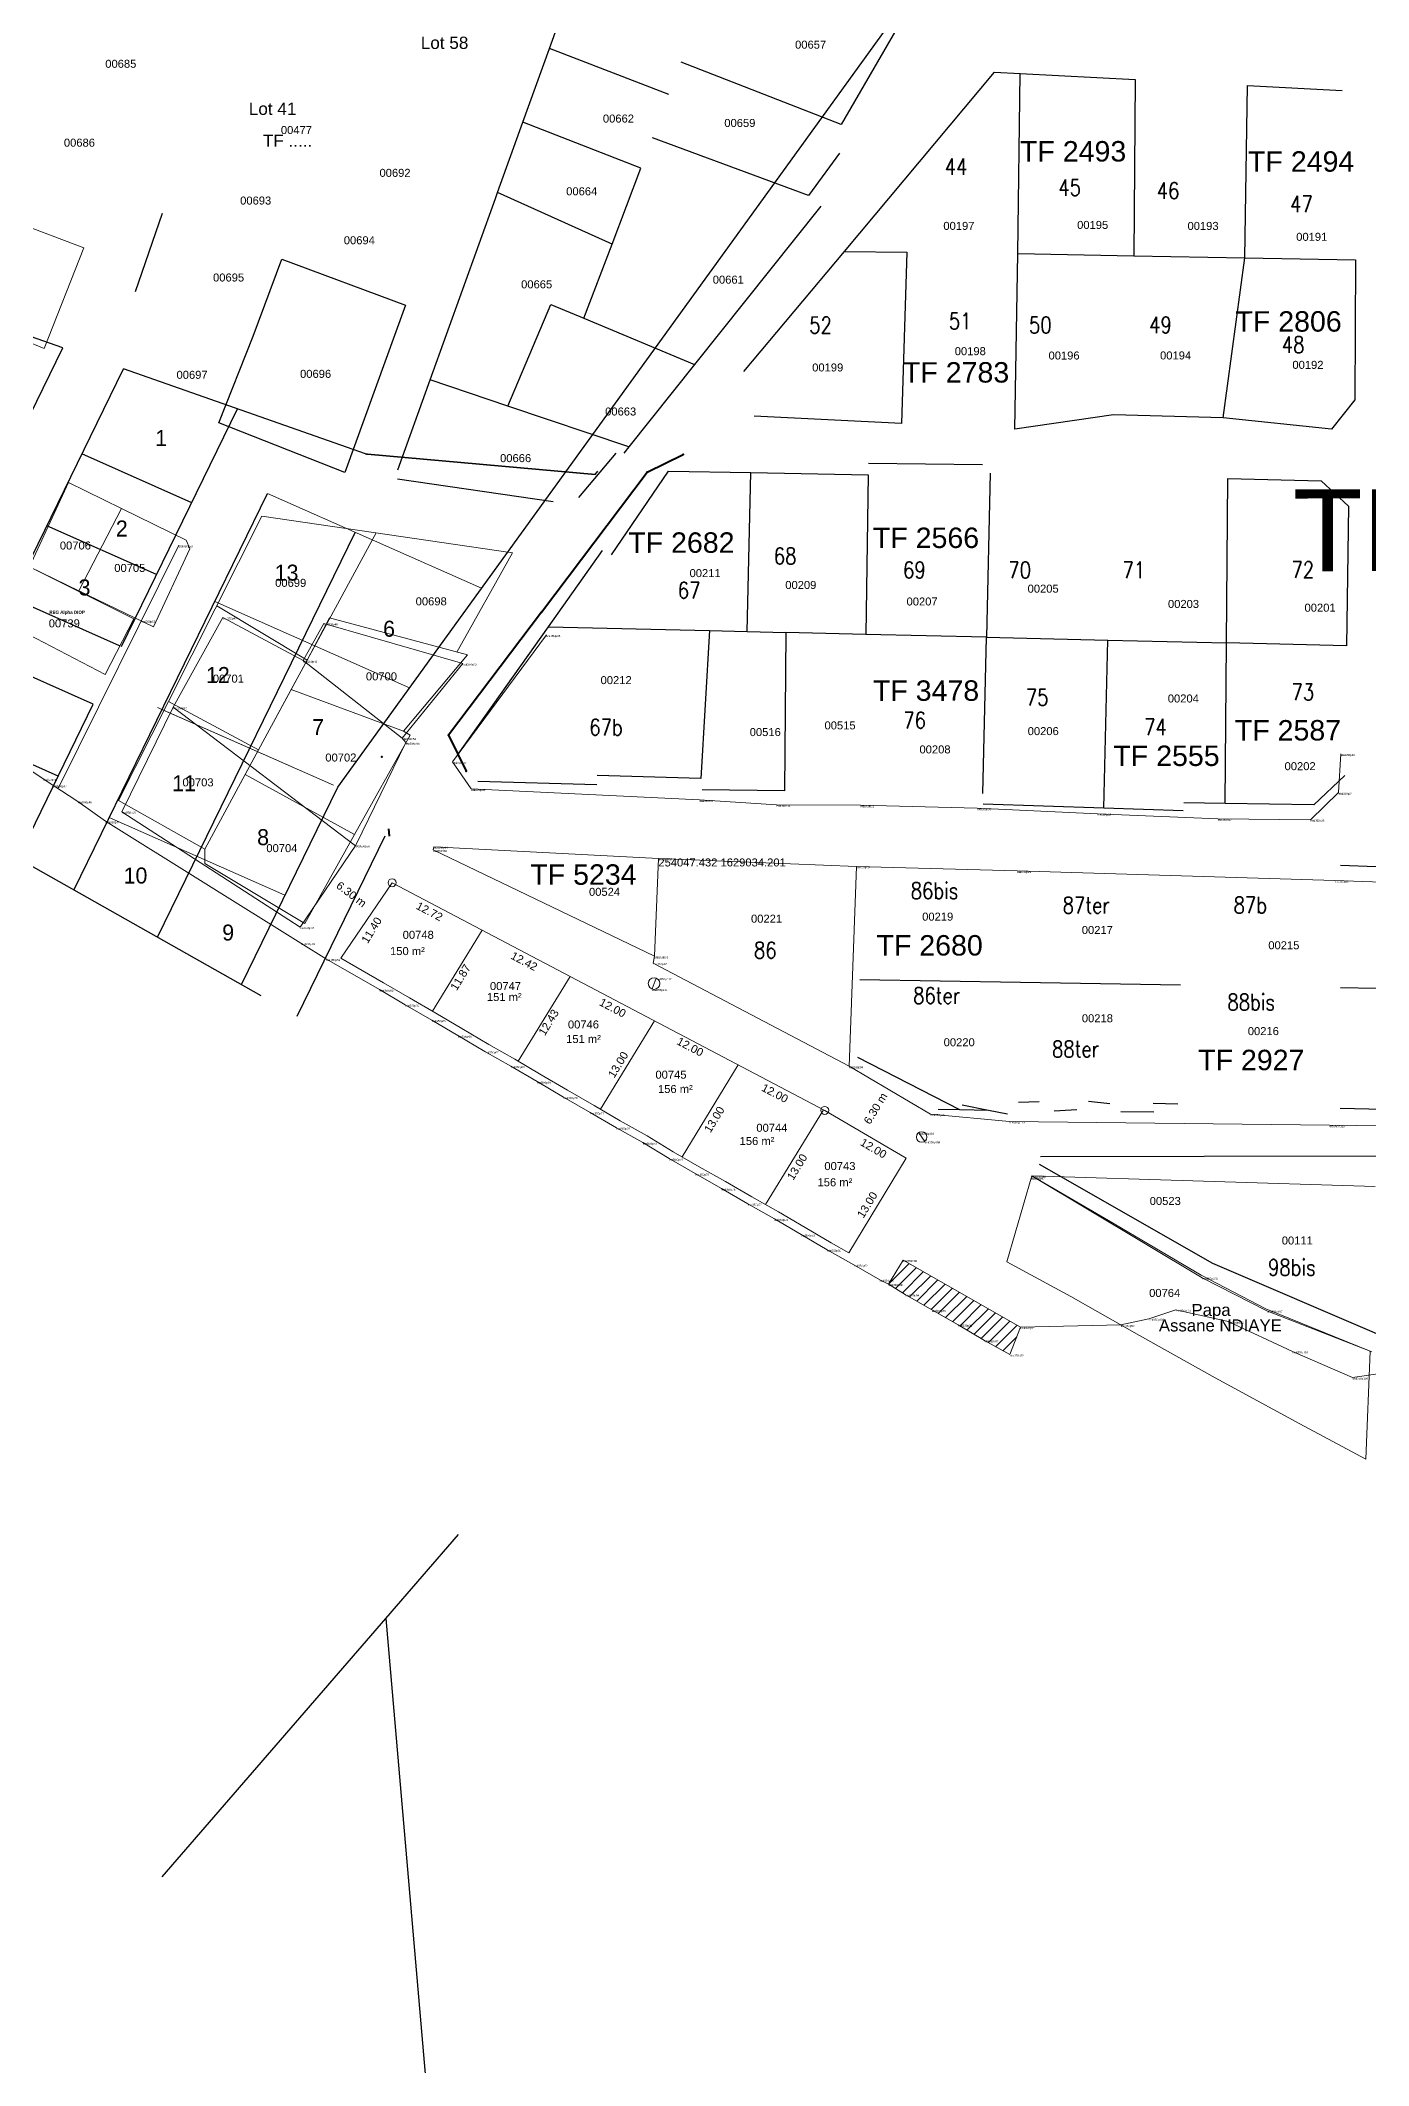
# Model space of a CAD drawing. Header units: metres. Extents: x 0 to 1324930, y 0 to 1631912.
# Drawn here: x 253971.3 to 254137.3, y 1628883.3 to 1629136.3 of the extents above; entities that cross this region are included whole.
import ezdxf
from ezdxf.enums import TextEntityAlignment as Align

# ---------------------------------------------------------------- set-up
doc = ezdxf.new("R2010")
doc.units = ezdxf.units.M
doc.header["$MEASUREMENT"] = 0
for name, color, linetype in [('A_revoir_niveau_0', 7, 'Continuous'), ('limites_parcelles', 7, 'Continuous'), ('numero_lot', 7, 'Continuous'), ('numero_parcelle', 7, 'Continuous'), ('toponymie', 7, 'Continuous')]:
    doc.layers.add(name, color=color, linetype=linetype)
for name, color, linetype, lineweight in [('CABA', 7, 'Continuous', 0), ('Limite L D TF', 5, 'Continuous', 13), ('Limite M  et R TF', 1, 'Continuous', 30), ('NICAD INACTIF', 2, 'Continuous', 13), ('Numero_TF', 7, 'Continuous', 0), ('TopoMat', 4, 'Continuous', 0), ('檩条', 4, 'Continuous', 0)]:
    doc.layers.add(name, color=color, linetype=linetype, lineweight=lineweight)
doc.styles.get("Standard").update_dxf_attribs({"font": 'txt.shx'})
doc.styles.add('Style-Arial', font='arial.ttf')
doc.styles.add('Style-FANCY', font='times.ttf')
doc.styles.add('Style-STANDARD', font='STANDARD.shx')
doc.styles.add('Style-txt', font='txt.shx')

# ---------------------------------------------------------------- blocks, each defined once
blk = doc.blocks.new('*U132')
at = {"layer": 'CABA', "color": 7, "linetype": 'Continuous', "lineweight": 30}
for p, q in [((-25.486278, 42.831439, 0.000009), (-3.806278, 5.141439, 0.000009)), ((-25.486278, 42.831439, 0.000009), (-3.806278, 5.141439, 0.000009)), ((-14.489614, 23.714084, 0.000009), (-3.806278, 5.141439, 0.000009)), ((25.869742, -77.544087, 0.000009), (-129.886278, 10.411439, 0.000009)), ((-3.806278, 5.141439, 0.000009), (-39.856278, -40.428561, 0.000009)), ((-3.806278, 5.141439, 0.000009), (-39.856278, -40.428561, 0.000009)), ((-3.806278, 5.141439, 0.000009), (-39.856278, -40.428561, 0.000009)), ((17.169073, -15.919818, 0.000009), (3.457599, -9.814429, 0.000009)), ((-7.867122, -14.852595, 0.000009), (-15.993209, -10.263788, 0.000009)), ((-12.270213, -23.850446, 0.000009), (-22.272964, -18.201886, 0.000009)), ((12.77891, -24.911539, 0.000009), (-0.932564, -18.80615, 0.000009)), ((-15.792685, -31.048728, 0.000009), (-27.296768, -24.552365, 0.000009)), ((8.130797, -33.788401, 0.000009), (-5.580678, -27.683012, 0.000009)), ((-20.195776, -40.046579, 0.000009), (-33.576523, -32.490463, 0.000009)), ((4.876616, -41.096637, 0.000009), (-8.834859, -34.991248, 0.000009)), ((0.486452, -50.088357, 0.000009), (-13.225022, -43.982968, 0.000009))]:
    blk.add_line(p, q, dxfattribs=at)
at = {"layer": 'CABA', "color": 7, "linetype": 'Continuous', "lineweight": 40}
for p, q in [((74.113722, -12.098561, 0.000009), (78.603722, -9.908561, 0.000009)), ((74.113722, -12.098561, 0.000009), (78.603722, -9.908561, 0.000009)), ((74.113722, -12.098561, 0.000009), (78.603722, -9.908561, 0.000009)), ((60.873722, -29.608561, 0.000009), (74.113722, -12.098561, 0.000009)), ((60.873722, -29.608561, 0.000009), (74.113722, -12.098561, 0.000009)), ((60.873722, -29.608561, 0.000009), (74.113722, -12.098561, 0.000009)), ((60.873722, -29.608561, 0.000009), (49.273722, -44.968561, 0.000009)), ((60.873722, -29.608561, 0.000009), (49.273722, -44.968561, 0.000009)), ((60.873722, -29.608561, 0.000009), (49.273722, -44.968561, 0.000009)), ((49.273722, -44.968561, 0.000009), (51.463722, -49.458561, 0.000009)), ((49.273722, -44.968561, 0.000009), (51.463722, -49.458561, 0.000009)), ((49.273722, -44.968561, 0.000009), (51.463722, -49.458561, 0.000009)), ((41.874015, -57.567898, 0.000009), (41.789826, -56.662299, 0.000009))]:
    blk.add_line(p, q, dxfattribs=at)
for p in [(78.603722, -9.908561, 0.000009), (78.603722, -9.908561, 0.000009), (78.603722, -9.908561, 0.000009), (74.113722, -12.098561, 0.000009), (74.113722, -12.098561, 0.000009), (74.113722, -12.098561, 0.000009), (60.873722, -29.608561, 0.000009), (60.873722, -29.608561, 0.000009), (60.873722, -29.608561, 0.000009), (49.273722, -44.968561, 0.000009), (49.273722, -44.968561, 0.000009), (49.273722, -44.968561, 0.000009), (40.953722, -47.668561, 0.000009), (40.953722, -47.668561, 0.000009), (40.953722, -47.668561, 0.000009), (51.463722, -49.458561, 0.000009), (51.463722, -49.458561, 0.000009), (51.463722, -49.458561, 0.000009)]:
    blk.add_point(p, dxfattribs=at)
at = {"layer": 'Limite L D TF', "color": 7, "linetype": 'Continuous', "lineweight": 30}
for p, q in [((-3.806278, 5.141439, 0.000009), (-25.486278, 42.831439, 0.000009)), ((-25.486278, 42.831439, 0.000009), (-3.806278, 5.141439, 0.000009)), ((-3.806278, 5.141439, 0.000009), (-39.856278, -40.428561, 0.000009)), ((1.079906, 3.430932, 0.000009), (-3.806278, 5.141439, 0.000009)), ((38.896339, -9.807469, 0.000009), (8.633518, 0.786639, 0.000009)), ((67.607477, -12.408002, 0.000009), (39.137595, -9.859649, 0.000009)), ((39.137595, -9.859649, 0.000009), (67.607477, -12.408002, 0.000009)), ((67.607477, -12.408002, 0.000009), (67.94395, -11.962877, 0.000009))]:
    blk.add_line(p, q, dxfattribs=at)
at = {"layer": 'Limite L D TF', "color": 7, "linetype": 'Continuous', "lineweight": 0}
for p, q in [((26.628164, -14.780068, 0.000009), (53.384868, -26.606107, 0.000009)), ((20.042255, -28.26901, 0.000009), (44.399132, -39.034363, 0.000009)), ((12.916517, -41.519356, 0.000009), (34.881778, -51.227653, 0.000009)), ((13.456345, -41.757951, 0.000009), (34.881778, -51.227653, 0.000009)), ((6.85264, -55.239027, 0.000009), (28.8179, -64.947325, 0.000009))]:
    blk.add_line(p, q, dxfattribs=at)
at = {"layer": 'Limite L D TF', "color": 7, "linetype": 'Continuous', "lineweight": 30, "elevation": 0.000009, "flags": 128}
blk.add_lwpolyline([(-39.856278, -40.428561), (-3.806278, 5.141439), (-25.486278, 42.831439), (-111.376278, 80.071439), (-112.340477, 76.220576), (-122.356278, 15.241439), (-129.883594, 10.409924), (-39.856278, -40.428561)], close=True, dxfattribs=at)
at = {"layer": 'Limite L D TF', "color": 7, "linetype": 'Continuous', "lineweight": 0, "elevation": 0.000009, "flags": 128}
for points in [[(44.946182, -10.304933), (44.946182, -10.304933)], [(45.001891, -10.242691), (45.001891, -10.242691)], [(-4.509208, -60.342056), (-4.509208, -60.342056)]]:
    blk.add_lwpolyline(points, dxfattribs=at)
at = {"layer": 'Limite L D TF', "color": 7, "linetype": 'Continuous', "lineweight": 30, "extrusion": (0, 0, -1)}
blk.add_arc((-39.226749, -8.863631, -0.000009), 1, 275.114942, 289.293622, dxfattribs=at)
at = {"layer": 'Limite L D TF', "color": 7, "linetype": 'Continuous', "lineweight": 30}
blk.add_arc((39.226749, -8.863631, 0.000009), 1, 250.706378, 264.885058, dxfattribs=at)
at = {"layer": 'Limite M  et R TF', "color": 7, "linetype": 'Continuous', "lineweight": 30}
for p, q in [((129.886266, 79.203685, 0.000009), (35.413395, -51.462619, 0.000009)), ((-12.270213, -23.850446, 0.000009), (1.079906, 3.430932, 0.000009)), ((-5.322728, -27.797871, 0.000009), (8.633518, 0.786639, 0.000009)), ((8.388746, -33.90326, 0.000009), (22.889318, -4.20389, 0.000009)), ((74.113722, -12.098561, 0.000009), (78.603722, -9.908561, 0.000009)), ((60.873722, -29.608561, 0.000009), (74.113722, -12.098561, 0.000009)), ((2.442986, -64.314983, 0.000009), (26.628164, -14.780068, 0.000009)), ((12.910801, -70.226165, 0.000009), (37.611844, -19.63468, 0.000009)), ((-24.598867, -49.044431, 0.000009), (-15.792685, -31.048728, 0.000009)), ((-17.620326, -52.985217, 0.000009), (-8.829719, -34.98072, 0.000009)), ((-4.535557, -60.374195, 0.000009), (4.876616, -41.096637, 0.000009)), ((23.378616, -76.137347, 0.000009), (35.423705, -51.467176, 0.000009)), ((30.360429, -80.071437, 0.000009), (41.349157, -57.564854, 0.000009))]:
    blk.add_line(p, q, dxfattribs=at)
at = {"layer": 'CABA', "color": 7, "linetype": 'Continuous', "lineweight": 13, "char_height": 1.999998, "attachment_point": 5, "line_spacing_factor": 0.6, "style": 'Style-FANCY'}
for s, insert in [('\\FFANCY;2 bis', (-7.478103, -6.578042, 0.000009)), ('\\FFANCY;1', (13.352987, -7.84454, 0.000009)), ('\\FFANCY;3 bis', (-14.469724, -17.374818, 0.000009)), ('\\FFANCY;2', (8.43608, -19.147485, 0.000009)), ('\\FFANCY;13', (29.029155, -24.676099, 0.000009)), ('\\FFANCY;3', (3.776327, -26.518971, 0.000009)), ('\\FFANCY;4 bis', (-23.203491, -32.539018, 0.000009)), ('\\FFANCY;6', (41.837718, -31.679011, 0.000009)), ('\\FFANCY;12', (20.4454, -37.453342, 0.000009)), ('\\FFANCY;5 bis', (-29.184733, -41.52521, 0.000009)), ('\\FFANCY;4', (-4.269309, -42.490524, 0.000009)), ('\\FFANCY;7', (32.961094, -43.964821, 0.000009)), ('\\FFANCY;11', (16.221373, -50.967733, 0.000009)), ('\\FFANCY;5', (-9.467181, -54.530618, 0.000009)), ('\\FFANCY;8', (26.09409, -57.724928, 0.000009)), ('\\FFANCY;10', (10.144894, -62.516394, 0.000009)), ('\\FFANCY;9', (21.727206, -69.642164, 0.000009))]:
    blk.add_mtext(s, dxfattribs=dict(at, insert=insert))
at = {"layer": 'TopoMat', "color": 7, "linetype": 'Continuous', "lineweight": 0, "char_height": 1.5, "attachment_point": 7, "rotation": 52.88097963, "line_spacing_factor": 0.72}
for s, insert in [('\\fArial|b0|i0|c00|p39;9.61', (-8.331605, -0.109414, 0.000009)), ('\\fArial|b0|i0|c00|p39;10.26', (-14.077086, -8.250003, 0.000009)), ('\\fArial|b0|i0|c00|p39;10.26', (-20.943638, -16.671302, 0.000009)), ('\\fArial|b0|i0|c00|p39;10.10', (-32.154334, -30.809509, 0.000009)), ('\\fArial|b0|i0|c00|p39;10.11', (-38.600485, -38.867855, 0.000009))]:
    blk.add_mtext(s, dxfattribs=dict(at, insert=insert))

msp = doc.modelspace()

# ---------------------------------------------------------------- hatches: boundary and pattern name
at = {"layer": 'A_revoir_niveau_0', "linetype": 'Continuous', "lineweight": 0}
h = msp.add_hatch(dxfattribs=at)
h.set_pattern_fill('HATCH', color=1, style=0, pattern_type=2)
h.set_pattern_definition([(45, (254077.3016, 1628980.961), (-0.707107, 0.707107), [])])
h.paths.add_polyline_path([(254077.3016, 1628980.961), (254079.1311, 1628983.9568), (254093.8004, 1628975.5749), (254092.4576, 1628972.1637), (254089.2975, 1628973.9215), (254086.0158, 1628975.8799), (254082.7279, 1628977.7243), (254079.3845, 1628979.658)])

# ---------------------------------------------------------------- linework, layer by layer
at = {"layer": 'A_revoir_niveau_0', "color": 1, "linetype": 'Continuous', "lineweight": 0}
for p, q in [((254048.0273, 1629021.9092), (254020.389, 1629035.1951)), ((254048.0273, 1629021.9092), (254048.5308, 1629034.1336)), ((254072.3878, 1629008.1607), (254073.2732, 1629033.1389)), ((254026.51068, 1629025.18288), (254020.31332, 1629015.03472)), ((254048.0273, 1629021.9092), (254047.8732, 1629021.0574)), ((254037.5072, 1629019.3978), (254031.02885, 1629008.78952)), ((254047.7381, 1629017.8238), (254048.2455, 1629019.184)), ((254048.06031, 1629013.846), (254041.31181, 1629002.79537)), ((254058.52473, 1629008.34085), (254051.50332, 1628996.84331)), ((254069.16653, 1629002.74239), (254061.92086, 1628990.87764)), ((254082.5622, 1629002.1861), (254092.4044, 1629001.2776)), ((254081.0653, 1628999.8678), (254081.8152, 1628998.7802)), ((254079.52028, 1628996.67227), (254072.31504, 1628984.87371)), ((254095.2259, 1628994.4876), (254138.1129, 1628993.1285)), ((254116.4851, 1628981.75), (254095.2259, 1628994.4876)), ((254079.1311, 1628983.9568), (254077.3016, 1628980.961)), ((254079.1311, 1628983.9568), (254093.8004, 1628975.5749)), ((254116.4851, 1628981.75), (254124.5954, 1628977.6204))]:
    msp.add_line(p, q, dxfattribs=at)
at = {"layer": 'A_revoir_niveau_0', "color": 1, "linetype": 'Continuous', "lineweight": 13}
msp.add_line((254089.2975, 1628973.9215), (254092.4576, 1628972.1637), dxfattribs=at)
at = {"layer": 'A_revoir_niveau_0', "color": 1, "linetype": 'Continuous', "lineweight": 0, "flags": 128}
for points in [[(254034.5472, 1629062.0538), (254022.8106, 1629046.198), (254025.1533, 1629042.819), (254053.6778, 1629041.4429), (254063.3, 1629040.8486), (254073.7726, 1629040.7823), (254088.3879, 1629040.4107), (254103.4039, 1629039.7254), (254103.4039, 1629039.7254), (254118.4524, 1629039.0768), (254130.0356, 1629038.9743), (254133.553, 1629042.3584), (254133.8359, 1629047.185)], [(254152.50272, 1629000.56115), (254152.9494, 1629015.488), (254153.2935, 1629028.3394), (254150.66, 1629030.75), (254133.0684, 1629031.3761), (254093.3859, 1629032.5681), (254073.2732, 1629033.1389), (254048.5308, 1629034.1336), (254048.5308, 1629034.1336), (254020.4834, 1629035.5863), (254020.4834, 1629035.5863), (254020.389, 1629035.1951)], [(254008.84982, 1629021.68473), (254015.25638, 1629031.10357)], [(254015.25638, 1629031.10357), (254069.32691, 1629002.65801), (254079.52028, 1628996.67227)], [(254072.31504, 1628984.87371), (254070.13541, 1628986.11865), (254066.86394, 1628988.0117), (254063.52764, 1628989.96072), (254060.20326, 1628991.85781), (254056.92463, 1628993.75207), (254053.62359, 1628995.62244), (254050.3806, 1628997.48979), (254047.11422, 1628999.49302), (254043.77672, 1629001.35198), (254040.50574, 1629003.26739), (254037.1874, 1629005.185), (254033.87142, 1629007.11404), (254030.58007, 1629009.05405), (254027.33346, 1629010.88318), (254023.98732, 1629012.86782), (254020.70877, 1629014.80505), (254017.40761, 1629016.72226), (254014.18762, 1629018.60923), (254008.84982, 1629021.68473)], [(254047.8732, 1629021.0574), (254072.3878, 1629008.1607), (254082.5622, 1629002.1861)], [(254092.4044, 1629001.2776), (254132.4084, 1629000.8007), (254152.50272, 1629000.56115), (254152.6032, 1629003.9188)], [(254081.44025, 1628999.324), (254081.44025, 1628999.324)], [(254109.8161, 1628976.6167), (254113.1957, 1628977.7398), (254113.1957, 1628977.7398), (254119.7566, 1628976.2659), (254127.7892, 1628972.537), (254135.2925, 1628969.2781), (254138.4526, 1628969.7362)], [(254124.5954, 1628977.6204), (254124.5954, 1628977.6204), (254137.6891, 1628972.4671)], [(254093.8004, 1628975.5749), (254106.3227, 1628975.8521), (254109.8161, 1628976.6167)]]:
    msp.add_lwpolyline(points, dxfattribs=at)
at = {"layer": 'A_revoir_niveau_0', "color": 1, "linetype": 'Continuous', "lineweight": 13, "flags": 128}
msp.add_lwpolyline([(254007.049, 1629021.5682), (254013.6852, 1629017.7446), (254016.9037, 1629015.8585), (254020.2033, 1629013.9422), (254023.4779, 1629012.0073), (254026.8329, 1629010.0174), (254030.0807, 1629008.1876), (254033.3661, 1629006.2511), (254036.6858, 1629004.3199), (254040.0029, 1629002.403), (254043.2807, 1629000.4836), (254046.6093, 1628998.6296), (254049.8696, 1628996.6301), (254053.1276, 1628994.7541), (254056.428, 1628992.8841), (254059.7053, 1628990.9906), (254063.0276, 1628989.0947), (254066.3613, 1628987.1472), (254069.637, 1628985.2517), (254072.9467, 1628983.3613), (254076.1892, 1628981.4852), (254077.3016, 1628980.961), (254079.3845, 1628979.658), (254082.7279, 1628977.7243), (254086.0158, 1628975.8799), (254089.2975, 1628973.9215)], dxfattribs=at)
at = {"layer": 'A_revoir_niveau_0', "color": 1, "linetype": 'Continuous', "lineweight": 0, "flags": 128}
msp.add_lwpolyline([(254077.3016, 1628980.961), (254079.1311, 1628983.9568), (254093.8004, 1628975.5749), (254092.4576, 1628972.1637), (254089.2975, 1628973.9215), (254086.0158, 1628975.8799), (254082.7279, 1628977.7243), (254079.3845, 1628979.658), (254077.3016, 1628980.961), (254077.3016, 1628980.961)], close=True, dxfattribs=at)
at = {"layer": 'A_revoir_niveau_0', "color": 1, "linetype": 'Continuous', "lineweight": 0}
for centre, radius in [((254015.25638, 1629031.10357), 0.5), ((254047.99181, 1629018.50392), 0.7259), ((254069.32691, 1629002.65801), 0.5), ((254081.44025, 1628999.324), 0.6605)]:
    msp.add_circle(centre, radius, dxfattribs=at)
at = {"layer": 'limites_parcelles'}
for p, q in [((254034.90859, 1629135.3369), (254038.37697, 1629144.97667)), ((254079.56077, 1629139.93199), (254071.39787, 1629125.82593)), ((254031.58884, 1629126.11022), (254034.90859, 1629135.3369)), ((254049.83953, 1629129.56876), (254034.90859, 1629135.3369)), ((254071.39787, 1629125.82593), (254051.37372, 1629133.61115)), ((254071.78589, 1629109.9739), (254090.55754, 1629132.37539)), ((254090.55754, 1629132.37539), (254093.76563, 1629132.20477)), ((254093.47458, 1629109.71153), (254093.76563, 1629132.20477)), ((254093.76563, 1629132.20477), (254108.10052, 1629131.44238)), ((254108.10052, 1629131.44238), (254107.94014, 1629109.43539)), ((254121.83436, 1629109.17015), (254122.16723, 1629130.69426)), ((254122.16723, 1629130.69426), (254134.00122, 1629130.06488)), ((254028.43902, 1629117.35581), (254031.58884, 1629126.11022)), ((254046.34529, 1629120.36188), (254031.58884, 1629126.11022)), ((254067.30029, 1629116.95033), (254047.78228, 1629124.14816)), ((254071.16245, 1629122.27186), (254067.30029, 1629116.95033)), ((254042.74807, 1629110.88368), (254046.34529, 1629120.36188)), ((254020.01225, 1629093.93503), (254028.17002, 1629116.60817)), ((254028.17002, 1629116.60817), (254028.43902, 1629117.35581)), ((254042.74807, 1629110.88368), (254028.43902, 1629117.35581)), ((253983.18208, 1629104.96046), (253986.54683, 1629114.77639)), ((254068.83177, 1629115.63904), (254053.04492, 1629095.84995)), ((253997.91003, 1629099.38417), (254001.47473, 1629109.00319)), ((254001.47473, 1629109.00319), (254016.94835, 1629103.25255)), ((254039.2314, 1629101.61771), (254042.74807, 1629110.88368)), ((254059.19993, 1629094.95421), (254071.78589, 1629109.9739)), ((254071.78589, 1629109.9739), (254079.56909, 1629109.87974)), ((254079.56909, 1629109.87974), (254078.9099, 1629088.47181)), ((254093.0709, 1629087.75148), (254093.47458, 1629109.71153)), ((254093.47458, 1629109.71153), (254107.94014, 1629109.43539)), ((254107.94014, 1629109.43539), (254121.83436, 1629109.17015)), ((254119.09916, 1629089.2025), (254121.83436, 1629109.17015)), ((254121.83436, 1629109.17015), (254135.67218, 1629108.90599)), ((254135.67218, 1629108.90599), (254135.55338, 1629091.44512)), ((254016.94835, 1629103.25255), (254009.35202, 1629082.3388)), ((254029.71887, 1629090.65837), (254035.07646, 1629103.35259)), ((254035.07646, 1629103.35259), (254039.2314, 1629101.61771)), ((254039.2314, 1629101.61771), (254053.04492, 1629095.84995)), ((253993.61592, 1629088.54129), (253997.91003, 1629099.38417)), ((254015.95877, 1629082.66908), (254020.01225, 1629093.93503)), ((254029.71887, 1629090.65837), (254020.01225, 1629093.93503)), ((254053.04492, 1629095.84995), (254044.83309, 1629085.55628)), ((254135.55338, 1629091.44512), (254132.67076, 1629087.78483)), ((254044.83309, 1629085.55628), (254029.71887, 1629090.65837)), ((254078.9099, 1629088.47181), (254060.51242, 1629089.40764)), ((254105.40337, 1629089.56083), (254093.0709, 1629087.75148)), ((254119.09916, 1629089.2025), (254105.40337, 1629089.56083)), ((254132.67076, 1629087.78483), (254119.09916, 1629089.2025)), ((254009.35202, 1629082.3388), (253993.61592, 1629088.54129)), ((254043.2033, 1629084.74945), (254038.5489, 1629079.22341)), ((254044.83309, 1629085.55628), (254044.19549, 1629084.75704)), ((254035.37793, 1629078.66996), (254015.91476, 1629081.5045)), ((254042.67255, 1629072.06517), (254049.81621, 1629082.51858)), ((254049.81621, 1629082.51858), (254060.09254, 1629082.33537)), ((254059.61131, 1629062.48335), (254060.09254, 1629082.33537)), ((254060.09254, 1629082.33537), (254074.74494, 1629082.07415)), ((254074.74494, 1629082.07415), (254074.45208, 1629062.13361)), ((254074.81339, 1629083.50352), (254089.02341, 1629083.37403)), ((254089.98441, 1629082.27006), (254089.53133, 1629061.77825)), ((254119.53098, 1629061.07127), (254119.70764, 1629081.58469)), ((254119.70764, 1629081.58469), (254131.34871, 1629081.31627)), ((254131.34871, 1629081.31627), (254134.78614, 1629078.16735)), ((254134.78614, 1629078.16735), (254134.5492, 1629060.71735)), ((254034.78616, 1629063.06838), (254041.55705, 1629072.6123)), ((254023.49432, 1629047.15194), (254034.78616, 1629063.06838)), ((254034.78616, 1629063.06838), (254054.92418, 1629062.5938)), ((254054.92418, 1629062.5938), (254053.84061, 1629044.1294)), ((254054.92418, 1629062.5938), (254059.61131, 1629062.48335)), ((254059.61131, 1629062.48335), (254064.44718, 1629062.36938)), ((254064.44718, 1629062.36938), (254064.28378, 1629042.57125)), ((254074.45208, 1629062.13361), (254064.44718, 1629062.36938)), ((254089.53133, 1629061.77825), (254074.45208, 1629062.13361)), ((254089.09968, 1629042.25575), (254089.53133, 1629061.77825)), ((254089.53133, 1629061.77825), (254104.6873, 1629061.42108)), ((254104.21742, 1629040.39856), (254104.6873, 1629061.42108)), ((254104.6873, 1629061.42108), (254119.53098, 1629061.07127)), ((254119.35821, 1629041.01168), (254119.53098, 1629061.07127)), ((254134.5492, 1629060.71735), (254119.53098, 1629061.07127)), ((254040.85496, 1629043.31569), (254025.96803, 1629043.73106)), ((254053.84061, 1629044.1294), (254040.89878, 1629044.50672)), ((254134.3291, 1629044.50671), (254130.46762, 1629040.8257)), ((254064.28378, 1629042.57125), (254054.01029, 1629042.70186)), ((254104.21742, 1629040.39856), (254089.11, 1629040.90637)), ((254119.35821, 1629041.01168), (254114.19263, 1629041.09816)), ((254130.46762, 1629040.8257), (254119.35821, 1629041.01168)), ((254114.12114, 1629040.06567), (254104.21742, 1629040.39856)), ((254133.77548, 1629033.3111), (254151.21795, 1629032.65795)), ((254073.7137, 1629019.02247), (254093.78419, 1629018.67738)), ((254093.78419, 1629018.67738), (254113.78642, 1629018.33345)), ((254133.76223, 1629017.98998), (254153.96751, 1629017.64257)), ((254086.21678, 1629002.72092), (254073.47921, 1629009.26999)), ((254086.21678, 1629002.72092), (254083.5104, 1629002.76961)), ((254089.78499, 1629002.65673), (254086.21678, 1629002.72092)), ((254089.78499, 1629002.65673), (254086.48293, 1629003.32154)), ((254092.1806, 1629002.17441), (254089.78499, 1629002.65673)), ((254096.13774, 1629003.72612), (254093.55855, 1629003.64025)), ((254100.84221, 1629002.70369), (254097.99894, 1629002.54965)), ((254104.93771, 1629003.46266), (254102.28934, 1629003.77316)), ((254113.44871, 1629003.42468), (254110.3617, 1629003.50413)), ((254149.99337, 1629002.48417), (254133.74918, 1629002.90223)), ((254110.43594, 1629002.4463), (254106.33437, 1629002.48109)), ((254117.82197, 1628983.50856), (254096.16221, 1628995.91145)), ((254096.28692, 1628996.90465), (254116.72832, 1628996.93438)), ((254116.72832, 1628996.93438), (254139.01937, 1628996.96681)), ((254138.92675, 1628974.47508), (254117.82197, 1628983.50856)), ((254014.47919, 1628939.16195), (254023.57208, 1628949.65719)), ((253986.5094, 1628906.87851), (254014.47919, 1628939.16195)), ((254014.47919, 1628939.16195), (254024.44223, 1628823.46968))]:
    msp.add_line(p, q, dxfattribs=at)
at = {"layer": 'NICAD INACTIF', "color": 2, "linetype": 'Continuous', "lineweight": 13, "flags": 128}
msp.add_lwpolyline([(254124.45229, 1628977.84586), (254137.49113, 1628972.5553), (254136.93278, 1628959.07352), (254128.68352, 1628963.50962), (254118.1089, 1628969.24632), (254108.66453, 1628974.51523), (254100.09018, 1628979.39107), (254092.08472, 1628983.74901), (254095.2259, 1628994.4876), (254104.80517, 1628988.89376), (254116.38582, 1628982.06043), (254124.45229, 1628977.84586)], dxfattribs=at)
at = {"layer": 'numero_lot', "color": 7, "linetype": 'Continuous', "lineweight": 13, "flags": 128}
msp.add_lwpolyline([(253961.198, 1629116.301), (253976.707, 1629110.425), (253971.766, 1629097.862), (253961.862, 1629101.929), (253957.189, 1629110.391), (253961.198, 1629116.301)], close=True, dxfattribs=at)
at = {"layer": '檩条', "color": 7, "lineweight": 0}
for p, q in [((253987.3136, 1629053.74487), (253998.98276, 1629076.89634)), ((254030.31548, 1629072.33316), (253998.98276, 1629076.89634)), ((254013.26349, 1629074.81655), (253998.56709, 1629047.71028)), ((254030.31548, 1629072.33316), (254023.35842, 1629059.92156)), ((253993.32989, 1629065.68112), (254004.62734, 1629058.8879)), ((254004.62734, 1629058.8879), (254002.65178, 1629055.24415)), ((253998.56709, 1629047.71028), (253987.3136, 1629053.74487)), ((253996.90327, 1629044.6415), (254002.65178, 1629055.24415)), ((254002.65178, 1629055.24415), (254016.66808, 1629050.04971)), ((254017.53202, 1629049.52711), (254010.57122, 1629037.10885)), ((254016.66808, 1629050.04971), (254017.53202, 1629049.52711)), ((254010.57122, 1629037.10885), (253996.90327, 1629044.6415))]:
    msp.add_line(p, q, dxfattribs=at)
at = {"layer": '檩条', "color": 1, "linetype": 'Continuous', "lineweight": 0}
for p, q in [((253988.5873, 1629073.2605), (253973.56848, 1629042.97459)), ((254016.5184, 1629049.1792), (254004.1581, 1629058.851)), ((254010.6789, 1629035.70023), (253987.8857, 1629053.0308))]:
    msp.add_line(p, q, dxfattribs=at)
at = {"layer": '檩条', "color": 7, "lineweight": 0, "flags": 128}
for points in [[(253976.12201, 1629067.5757), (253981.4343, 1629077.8648), (253989.50009, 1629073.8906), (253989.97121, 1629072.8358), (253985.41533, 1629063.07691), (253976.12201, 1629067.5757)], [(254016.66808, 1629050.04971), (254002.65178, 1629055.24415), (254004.62734, 1629058.8879), (254007.43116, 1629064.20134), (254024.66559, 1629059.57032), (254016.66808, 1629050.04971)], [(254010.57122, 1629037.10885), (254004.34955, 1629026.0092), (253991.8559, 1629033.52092), (253991.84224, 1629035.30687), (253996.90327, 1629044.6415), (254010.57122, 1629037.10885)]]:
    msp.add_lwpolyline(points, close=True, dxfattribs=at)
at = {"layer": '檩条', "color": 1, "linetype": 'Continuous', "lineweight": 0, "flags": 128}
for points in [[(254003.7752, 1629025.5505), (254010.73767, 1629035.78662), (254016.9771, 1629048.6099), (254016.5184, 1629049.1792), (254024.077, 1629058.4895), (254006.742, 1629063.4989), (254004.1581, 1629058.851), (253994.093, 1629064.2393), (253987.8857, 1629053.0308), (253981.481, 1629039.9695)], [(254003.7752, 1629025.5505), (253981.481, 1629039.9695)]]:
    msp.add_lwpolyline(points, dxfattribs=at)
at = {"layer": '檩条', "color": 1, "linetype": 'Continuous', "lineweight": 13, "flags": 128}
msp.add_lwpolyline([(254007.049, 1629021.5682), (254003.8641, 1629023.5541), (253979.4517, 1629038.7759), (253975.987, 1629041.2645), (253972.8691, 1629043.2804), (253971.6575, 1629044.0793), (253968.4425, 1629046.2431), (253965.1552, 1629048.3392), (253962.7293, 1629049.158)], dxfattribs=at)
at = {"layer": '檩条', "color": 7, "lineweight": 0}
for points in [[(253981.4343, 1629077.8648), (253976.12201, 1629067.5757), (253969.9451, 1629070.56587), (253974.82564, 1629081.12105)], [(253998.56709, 1629047.71028), (253991.84224, 1629035.30687), (253981.07952, 1629041.37653), (253987.3136, 1629053.74487)]]:
    msp.add_3dface(points, dxfattribs=at)
at = {"layer": '檩条', "color": 1, "linetype": 'Continuous', "lineweight": 13}
msp.add_3dface([(253969.5, 1629070.78), (253982.96, 1629064.06), (253979.39, 1629057.11), (253965.94, 1629064.11)], dxfattribs=at)

# ---------------------------------------------------------------- block references
at = {"layer": 'CABA', "color": 7, "linetype": 'Continuous', "lineweight": 30}
msp.add_blockref('*U132', (253973.03665, 1629094.50307, 555362.68566), dxfattribs=at)

# ---------------------------------------------------------------- texts
at = {"layer": 'NICAD INACTIF', "color": 2, "lineweight": 13, "insert": (254109.86769, 1628980.34483), "char_height": 1, "attachment_point": 1, "rotation": 0.0427999, "line_spacing_factor": 0.6, "style": 'Style-txt'}
msp.add_mtext('\\fArial|b0|i0|c00|p39;00764', dxfattribs=at)
at = {"layer": 'NICAD INACTIF', "color": 2, "linetype": 'Continuous', "lineweight": 13, "insert": (254111.08065, 1628978.4724), "char_height": 1.5, "attachment_point": 1, "rotation": 0.0427999, "line_spacing_factor": 0.776524, "style": 'Style-Arial'}
msp.add_mtext('       Papa \\PAssane NDIAYE', dxfattribs=at)
at = {"layer": 'numero_lot', "color": 7, "linetype": 'Continuous', "lineweight": 0, "style": 'Style-Arial'}
for s, p in [('Lot 58', (254018.83657, 1629136.80677)), ('Lot 41', (253997.34587, 1629128.56591))]:
    msp.add_text(s, height=1.531895, rotation=0.0428, dxfattribs=at).set_placement(p, align=Align.TOP_LEFT)
at = {"layer": 'numero_lot', "color": 7, "linetype": 'Continuous', "lineweight": 0, "style": 'Style-STANDARD', "width": 0.888889}
for s, p in [('44', (254085.73223, 1629120.5623)), ('45', (254099.93171, 1629117.96127)), ('46', (254112.23168, 1629117.56313)), ('47', (254128.89498, 1629115.89935)), ('52', (254068.80401, 1629100.76186)), ('51', (254086.25639, 1629101.27993)), ('50', (254096.27044, 1629100.78237)), ('49', (254111.28285, 1629100.79359)), ('48', (254127.85867, 1629098.33186)), ('68', (254064.36977, 1629071.91544)), ('69', (254080.52614, 1629070.16832)), ('70', (254093.68895, 1629070.17815)), ('71', (254107.95493, 1629070.18881)), ('72', (254129.06989, 1629070.20458)), ('67', (254052.37078, 1629067.64529)), ('73', (254129.08132, 1629054.91245)), ('75', (254095.86348, 1629054.26614)), ('67b', (254041.99198, 1629050.52664)), ('76', (254080.56177, 1629051.40363)), ('74', (254110.64899, 1629050.54653)), ('86bis', (254083.04614, 1629030.10376)), ('87ter', (254102.00066, 1629028.28579)), ('87b', (254122.51489, 1629028.30111)), ('86', (254061.89492, 1629022.66872)), ('86ter', (254083.31029, 1629017.00098)), ('88bis', (254122.62255, 1629016.1858)), ('88ter', (254100.66515, 1629010.31756)), ('98bis', (254127.70004, 1628983.03487))]:
    msp.add_text(s, height=2.042527, rotation=0.0428, dxfattribs=at).set_placement(p, align=Align.MIDDLE_CENTER)
at = {"layer": 'numero_parcelle', "color": 5, "char_height": 1, "attachment_point": 1, "rotation": 0.0427999, "line_spacing_factor": 0.6, "style": 'Style-txt'}
for s, insert in [('\\fArial|b0|i0|c00|p39;00657', (254065.61797, 1629136.30885)), ('\\fArial|b0|i0|c00|p39;00685', (253979.40681, 1629133.92086)), ('\\fArial|b0|i0|c00|p39;00662', (254041.59909, 1629127.07421)), ('\\fArial|b0|i0|c00|p39;00686', (253974.23309, 1629124.0634)), ('\\fArial|b0|i0|c00|p39;00477', (254001.35332, 1629125.64259)), ('\\fArial|b0|i0|c00|p39;00659', (254056.77568, 1629126.52475)), ('\\fArial|b0|i0|c00|p39;00692', (254013.6777, 1629120.29325)), ('\\fArial|b0|i0|c00|p39;00693', (253996.26424, 1629116.83038)), ('\\fArial|b0|i0|c00|p39;00664', (254037.01038, 1629117.98815)), ('\\fArial|b0|i0|c00|p39;00694', (254009.21572, 1629111.86825)), ('\\fArial|b0|i0|c00|p39;00197', (254084.14926, 1629113.66709)), ('\\fArial|b0|i0|c00|p39;00195', (254100.86701, 1629113.78655)), ('\\fArial|b0|i0|c00|p39;00193', (254114.66234, 1629113.66095)), ('\\fArial|b0|i0|c00|p39;00191', (254128.24803, 1629112.3007)), ('\\fArial|b0|i0|c00|p39;00695', (253992.8764, 1629107.2149)), ('\\fArial|b0|i0|c00|p39;00665', (254031.37634, 1629106.36515)), ('\\fArial|b0|i0|c00|p39;00661', (254055.32828, 1629106.94761)), ('\\fArial|b0|i0|c00|p39;00198', (254085.5705, 1629098.01189)), ('\\fArial|b0|i0|c00|p39;00196', (254097.29288, 1629097.46821)), ('\\fArial|b0|i0|c00|p39;00194', (254111.23207, 1629097.47863)), ('\\fArial|b0|i0|c00|p39;00192', (254127.77159, 1629096.30248)), ('\\fArial|b0|i0|c00|p39;00697', (253988.30982, 1629095.05982)), ('\\fArial|b0|i0|c00|p39;00696', (254003.75192, 1629095.1779)), ('\\fArial|b0|i0|c00|p39;00199', (254067.75332, 1629095.97754)), ('\\fArial|b0|i0|c00|p39;00663', (254041.87896, 1629090.47316)), ('\\fArial|b0|i0|c00|p39;00666', (254028.74747, 1629084.64934)), ('\\fArial|b0|i0|c00|p39;00706', (253973.72843, 1629073.72976)), ('\\fArial|b0|i0|c00|p39;00705', (253980.53372, 1629070.92871)), ('\\fArial|b0|i0|c00|p39;00699', (254000.63832, 1629069.06886)), ('\\fArial|b0|i0|c00|p39;00211', (254052.43003, 1629070.28442)), ('\\fArial|b0|i0|c00|p39;00209', (254064.39386, 1629068.79911)), ('\\fArial|b0|i0|c00|p39;00698', (254018.19954, 1629066.75272)), ('\\fArial|b0|i0|c00|p39;00207', (254079.54722, 1629066.73656)), ('\\fArial|b0|i0|c00|p39;00205', (254094.67591, 1629068.34065)), ('\\fArial|b0|i0|c00|p39;00203', (254112.22153, 1629066.42948)), ('\\fArial|b0|i0|c00|p39;00201', (254129.28542, 1629065.96115)), ('\\fArial|b0|i0|c00|p39;00701', (253992.84972, 1629057.09909)), ('\\fArial|b0|i0|c00|p39;00700', (254011.98083, 1629057.38197)), ('\\fArial|b0|i0|c00|p39;00212', (254041.30826, 1629056.91041)), ('\\fArial|b0|i0|c00|p39;00204', (254112.19732, 1629054.61879)), ('\\fArial|b0|i0|c00|p39;00515', (254069.29632, 1629051.25487)), ('\\fArial|b0|i0|c00|p39;00516', (254059.94828, 1629050.42281)), ('\\fArial|b0|i0|c00|p39;00208', (254081.16266, 1629048.25431)), ('\\fArial|b0|i0|c00|p39;00206', (254094.68921, 1629050.54096)), ('\\fArial|b0|i0|c00|p39;00702', (254006.90913, 1629047.23989)), ('\\fArial|b0|i0|c00|p39;00202', (254126.79365, 1629046.1609)), ('\\fArial|b0|i0|c00|p39;00703', (253989.05551, 1629044.13517)), ('\\fArial|b0|i0|c00|p39;00704', (253999.54045, 1629035.91959)), ('\\fArial|b0|i0|c00|p39;00524', (254039.86254, 1629030.46051)), ('\\fArial|b0|i0|c00|p39;00221', (254060.11032, 1629027.10441)), ('\\fArial|b0|i0|c00|p39;00219', (254081.49961, 1629027.36091)), ('\\fArial|b0|i0|c00|p39;00217', (254101.44839, 1629025.69205)), ('\\fArial|b0|i0|c00|p39;00748', (254016.57779, 1629025.08909)), ('\\fArial|b0|i0|c00|p39;00215', (254124.76193, 1629023.78519)), ('\\fArial|b0|i0|c00|p39;00747', (254027.48425, 1629018.69056)), ('\\fArial|b0|i0|c00|p39;00746', (254037.2262, 1629013.89082)), ('\\fArial|b0|i0|c00|p39;00218', (254101.45663, 1629014.66197)), ('\\fArial|b0|i0|c00|p39;00216', (254122.19788, 1629013.05723)), ('\\fArial|b0|i0|c00|p39;00220', (254084.18782, 1629011.66443)), ('\\fArial|b0|i0|c00|p39;00745', (254048.16506, 1629007.61639)), ('\\fArial|b0|i0|c00|p39;00744', (254060.77882, 1629000.98217)), ('\\fArial|b0|i0|c00|p39;00743', (254069.27744, 1628996.19548)), ('\\fArial|b0|i0|c00|p39;00523', (254109.93942, 1628991.83589)), ('\\fArial|b0|i0|c00|p39;00111', (254126.44021, 1628986.89672))]:
    msp.add_mtext(s, dxfattribs=dict(at, insert=insert))
at = {"layer": 'numero_tf', "color": 4, "linetype": 'Continuous', "lineweight": 0, "style": 'Style-Arial'}
for s, height, p in [('TF .....', 1.531895, (253999.0975, 1629124.58244)), ('TF 2493', 2.553159, (254093.72357, 1629123.75594)), ('TF 2494', 2.553159, (254122.2273, 1629122.48172)), ('TF 2806', 2.553159, (254120.6511, 1629102.50152)), ('TF 2783', 2.553159, (254079.09847, 1629096.13553)), ('TF 2682', 2.553159, (254044.77007, 1629074.86826)), ('TF 2566', 2.553159, (254075.33743, 1629075.46439)), ('TF 3478', 2.553159, (254075.34248, 1629056.37204)), ('TF 2587', 2.553159, (254120.57671, 1629051.41426)), ('TF 2555', 2.553159, (254105.39644, 1629048.232)), ('TF 5234', 2.553159, (254032.53007, 1629033.39107)), ('TF 2680', 2.553159, (254075.79318, 1629024.54776)), ('TF 2927', 2.553159, (254115.99557, 1629010.22328))]:
    msp.add_text(s, height=height, rotation=0.0428, dxfattribs=at).set_placement(p, align=Align.TOP_LEFT)
msp.add_text('TF 350', height=10.212634, rotation=0.0428, dxfattribs=at).set_placement((254127.84033, 1629070.02236))
at = {"layer": 'toponymie', "color": 1, "linetype": 'Continuous', "lineweight": 0, "style": 'Style-Arial'}
for s, height, p in [('etal350p38', 0.25, (254034.5472, 1629062.0538)), ('etal350p37', 0.25, (254022.8106, 1629046.198)), ('etal350p23', 0.25, (254133.8359, 1629047.185)), ('etal350p36', 0.25, (254025.1533, 1629042.819)), ('etal350p34', 0.25, (254053.6778, 1629041.4429)), ('etal350p33', 0.25, (254063.3, 1629040.8486)), ('etal350p31', 0.25, (254073.7726, 1629040.7823)), ('etal350p24', 0.25, (254133.553, 1629042.3584)), ('etal350p30', 0.25, (254088.3879, 1629040.4107)), ('etal350p28', 0.25, (254103.4039, 1629039.7254)), ('etal350p27', 0.25, (254118.4524, 1629039.0768)), ('etal350p25', 0.25, (254130.0356, 1629038.9743)), ('etal350p61', 0.25, (254020.4834, 1629035.5863)), ('etal350p62', 0.25, (254020.389, 1629035.1951)), ('etal350p35', 0.25, (254048.5308, 1629034.1336)), ('254047.432 1629034.201', 1, (254048.5308, 1629034.1336)), ('etal350p32', 0.25, (254073.2732, 1629033.1389)), ('etal350p29', 0.25, (254093.3859, 1629032.5681)), ('etal350p26', 0.25, (254133.0684, 1629031.3761)), ('150 m²', 1, (254014.99524, 1629023.05895)), ('etal350p59', 0.25, (254007.049, 1629021.5682)), ('etal350p92', 0.25, (254047.8732, 1629021.0574)), ('etal350p93', 0.25, (254048.0273, 1629021.9092)), ('etal350p111', 0.25, (254047.7381, 1629017.8238)), ('etal350p112', 0.25, (254048.2455, 1629019.184)), ('etal350p63', 0.25, (254013.6852, 1629017.7446)), ('etal350p64', 0.25, (254016.9037, 1629015.8585)), ('151 m²', 1, (254027.10326, 1629017.31814)), ('etal350p65', 0.25, (254020.2033, 1629013.9422)), ('etal350p66', 0.25, (254023.4779, 1629012.0073)), ('151 m²', 1, (254037.00147, 1629012.07045)), ('etal350p67', 0.25, (254026.8329, 1629010.0174)), ('etal350p68', 0.25, (254030.0807, 1629008.1876)), ('etal350p94', 0.25, (254072.3878, 1629008.1607)), ('etal350p69', 0.25, (254033.3661, 1629006.2511)), ('156 m²', 1, (254048.48379, 1629005.82722)), ('etal350p70', 0.25, (254036.6858, 1629004.3199)), ('etal350p71', 0.25, (254040.0029, 1629002.403)), ('etal350p72', 0.25, (254043.2807, 1629000.4836)), ('etal350p95', 0.25, (254082.5622, 1629002.1861)), ('etal350p113', 0.25, (254092.4044, 1629001.2776)), ('etal350p115', 0.25, (254132.4084, 1629000.8007)), ('etal350p73', 0.25, (254046.6093, 1628998.6296)), ('156 m²', 1, (254058.68912, 1628999.33168)), ('etal350p110', 0.25, (254081.0653, 1628999.8678)), ('etal350p109', 0.25, (254081.8152, 1628998.7802)), ('etal350p74', 0.25, (254049.8696, 1628996.6301)), ('etal350p75', 0.25, (254053.1276, 1628994.7541)), ('etal350p76', 0.25, (254056.428, 1628992.8841)), ('156 m²', 1, (254068.42495, 1628994.17002)), ('etal350p97', 0.25, (254095.0925, 1628994.2502)), ('etal350p96', 0.25, (254095.2259, 1628994.4876)), ('etal350p77', 0.25, (254059.7053, 1628990.9906)), ('etal350p78', 0.25, (254063.0276, 1628989.0947)), ('etal350p79', 0.25, (254066.3613, 1628987.1472)), ('etal350p81', 0.25, (254069.637, 1628985.2517)), ('etal350p82', 0.25, (254072.9467, 1628983.3613)), ('etal350p90', 0.25, (254079.1311, 1628983.9568)), ('etal350p83', 0.25, (254076.1892, 1628981.4852)), ('etal350p89', 0.25, (254077.3016, 1628980.961)), ('etal350p108', 0.25, (254116.4851, 1628981.75)), ('etal350p84', 0.25, (254079.3845, 1628979.658)), ('etal350p85', 0.25, (254082.7279, 1628977.7243)), ('etal350p101', 0.25, (254113.1957, 1628977.7398)), ('etal350p107', 0.25, (254124.5954, 1628977.6204)), ('etal350p86', 0.25, (254086.0158, 1628975.8799)), ('etal350p91', 0.25, (254093.8004, 1628975.5749)), ('etal350p99', 0.25, (254106.3227, 1628975.8521)), ('etal350p100', 0.25, (254109.8161, 1628976.6167)), ('etal350p102', 0.25, (254119.7566, 1628976.2659)), ('etal350p87', 0.25, (254089.2975, 1628973.9215)), ('etal350p103', 0.25, (254127.7892, 1628972.537)), ('etal350p88', 0.25, (254092.4576, 1628972.1637)), ('etal350p104', 0.25, (254135.2925, 1628969.2781))]:
    msp.add_text(s, height=height, dxfattribs=at).set_placement(p, align=Align.TOP_LEFT)
for s, rotation, p in [('6.30 m', 322.752839, (254008.77559, 1629031.34535)), ('12.72', 332.251931, (254018.61569, 1629028.77132)), ('11.40', 58.588076, (254011.34989, 1629023.94489)), ('11.87', 58.588076, (254022.46707, 1629018.05488)), ('12.42', 332.251931, (254030.44724, 1629022.54695)), ('12.43', 58.588076, (254033.4797, 1629012.41906)), ('12.00', 332.251931, (254041.51007, 1629016.72699)), ('12.00', 332.251931, (254051.19677, 1629011.85397)), ('13.00', 58.588076, (254042.15661, 1629007.13832)), ('12.00', 332.251931, (254061.78605, 1629006.05403)), ('13.00', 58.588076, (254054.18336, 1629000.29179)), ('6.30 m', 58.588076, (254074.12474, 1629001.33724)), ('12.00', 329.577739, (254074.17041, 1628999.23399)), ('13.00', 58.588076, (254064.52751, 1628994.36327)), ('13.00', 58.588076, (254073.29862, 1628989.62728))]:
    msp.add_text(s, height=1, rotation=rotation, dxfattribs=at).set_placement(p, align=Align.TOP_LEFT)
at = {"layer": '檩条', "color": 1, "linetype": 'Continuous', "lineweight": 0, "style": 'Style-Arial'}
for s, p in [('etal350p53', (253988.5873, 1629073.2605)), ('etal350p52', (253983.9173, 1629063.8433)), ('etal350p42', (253994.093, 1629064.2393)), ('etal350p40', (254006.742, 1629063.4989)), ('etal350p41', (254004.1581, 1629058.851)), ('etal350p39', (254024.077, 1629058.4895)), ('etal350p43', (253987.8857, 1629053.0308)), ('etal350p54', (254016.5184, 1629049.1792)), ('etal350p55', (254016.9771, 1629048.6099)), ('etal350p48', (253971.6575, 1629044.0793)), ('etal350p47', (253972.8691, 1629043.2804)), ('etal350p46', (253975.987, 1629041.2645)), ('etal350p44', (253979.4517, 1629038.7759)), ('etal350p45', (253981.481, 1629039.9695)), ('etal350p56', (254010.73767, 1629035.78662)), ('etal350p57', (254003.7752, 1629025.5505)), ('etal350p58', (254003.8641, 1629023.5541))]:
    msp.add_text(s, height=0.25, dxfattribs=at).set_placement(p, align=Align.TOP_LEFT)
at = {"layer": '檩条', "color": 5, "insert": (253972.34181, 1629064.00422), "char_height": 1, "attachment_point": 1, "rotation": 0.0427999, "line_spacing_factor": 0.6, "style": 'Style-txt'}
msp.add_mtext('\\fArial|b0|i0|c00|p39;00739', dxfattribs=at)
at = {"layer": '檩条', "color": 1, "linetype": 'Continuous', "lineweight": 40, "insert": (253972.41277, 1629065.09116), "char_height": 0.4, "attachment_point": 1, "line_spacing_factor": 0.6, "style": 'Style-Arial'}
msp.add_mtext('\\fArial|b1|i0|c00|p39;REG Alpha DIOP', dxfattribs=at)

doc.saveas('drawing.dxf')
